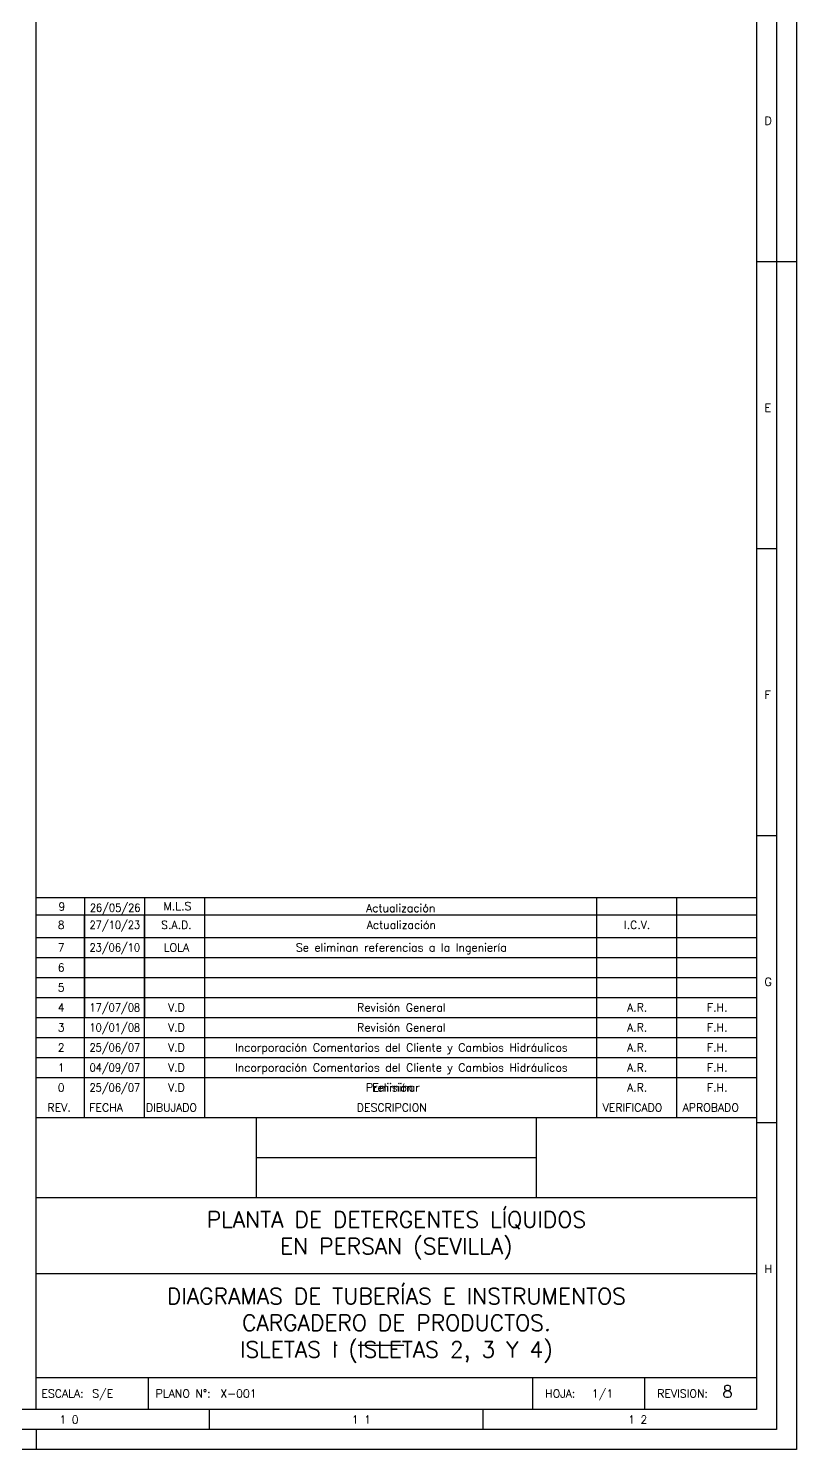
# Model space of a CAD drawing. Header units: metres. Extents: x 91 to 3133, y 1612 to 2206.
# Drawn here: x 739.8 to 931.8, y 1611.7 to 1966.9 of the extents above; entities that cross this region are included whole.
import ezdxf
from ezdxf.enums import TextEntityAlignment as Align

# ---------------------------------------------------------------- set-up
doc = ezdxf.new("R2010")
doc.units = ezdxf.units.M
for name, color, linetype in [('CAJETIN', 1, 'Continuous'), ('FORMATO', 7, 'Continuous'), ('TUBERIA', 5, 'Continuous')]:
    doc.layers.add(name, color=color, linetype=linetype)
doc.styles.add('PY', font='ROMANS.shx')

# ---------------------------------------------------------------- blocks, each defined once
blk = doc.blocks.new('MARCO-A1')
at = {"layer": 'FORMATO', "color": 5}
for p, q in [((831, 297), (836, 297)), ((831, 225.25), (836, 225.25)), ((831, 153.5), (836, 153.5)), ((831, 81.75), (836, 81.75)), ((694.17, 10), (694.17, 5)), ((762.58, 10), (762.58, 5))]:
    blk.add_line(p, q, dxfattribs=at)
at = {"layer": 'FORMATO', "color": 1, "linetype": 'Continuous'}
for p, q in [((836, 297), (841, 297)), ((651, 5), (651, 0))]:
    blk.add_line(p, q, dxfattribs=at)
at = {"layer": 'FORMATO', "color": 1}
blk.add_lwpolyline([(0, 594), (841, 594), (841, 0), (0, 0)], close=True, dxfattribs=at)
at = {"layer": 'FORMATO', "color": 5}
blk.add_lwpolyline([(5, 589), (836, 589), (836, 5), (5, 5)], close=True, dxfattribs=at)
at = {"layer": 'FORMATO', "color": 8, "linetype": 'Continuous'}
blk.add_lwpolyline([(10, 584), (831, 584), (831, 10), (10, 10)], close=True, dxfattribs=at)
at = {"layer": 'FORMATO', "color": 1, "style": 'PY'}
for s, p in [('D', (833, 331.17)), ('E', (833, 259.42)), ('F', (833, 187.67)), ('G', (833, 115.92)), ('H', (833, 44.17)), ('1 0', (656.77, 6.5)), ('1 1', (729.83, 6.5)), ('1 2', (798.88, 6.5))]:
    blk.add_text(s, height=2, dxfattribs=at).set_placement(p)

msp = doc.modelspace()

# ---------------------------------------------------------------- linework, layer by layer
at = {"layer": 'CAJETIN', "color": 8, "linetype": 'Continuous'}
for p, q in [((741.77, 1621.7), (741.77, 2195.7)), ((741.77, 1646.83), (741.77, 1732.15)), ((741.77, 1694.7), (921.77, 1694.7)), ((796.77, 1674.7), (796.77, 1694.7)), ((866.77, 1674.7), (866.77, 1694.7)), ((796.77, 1684.7), (866.77, 1684.7)), ((741.77, 1674.7), (921.77, 1674.7)), ((741.77, 1655.7), (921.77, 1655.7)), ((741.77, 1629.7), (921.77, 1629.7)), ((769.77, 1629.7), (769.77, 1621.7))]:
    msp.add_line(p, q, dxfattribs=at)
at = {"layer": 'CAJETIN', "color": 1}
for p, q in [((741.79, 1749.69), (921.79, 1749.69)), ((753.78, 1749.81), (753.78, 1719.82)), ((768.81, 1749.69), (768.81, 1719.82)), ((783.78, 1749.57), (783.78, 1719.82)), ((881.77, 1749.57), (881.77, 1719.82)), ((901.77, 1749.81), (901.77, 1719.82)), ((741.77, 1745.34), (921.77, 1745.34)), ((753.77, 1745.34), (753.77, 1720.34)), ((768.77, 1745.34), (768.77, 1720.34)), ((783.77, 1745.34), (783.77, 1720.34)), ((881.77, 1745.34), (881.77, 1720.34)), ((901.77, 1745.34), (901.77, 1720.34)), ((741.77, 1739.7), (921.77, 1739.7)), ((753.77, 1739.7), (753.77, 1714.7)), ((768.77, 1739.7), (768.77, 1714.7)), ((783.77, 1739.7), (783.77, 1714.7)), ((881.77, 1739.7), (881.77, 1714.7)), ((901.77, 1739.7), (901.77, 1714.7)), ((741.77, 1734.7), (921.77, 1734.7)), ((741.77, 1729.7), (921.77, 1729.7)), ((741.77, 1724.7), (921.77, 1724.7)), ((753.77, 1724.7), (753.77, 1699.7)), ((768.77, 1724.7), (768.77, 1699.7)), ((783.77, 1724.7), (783.77, 1699.7)), ((881.77, 1724.7), (881.77, 1699.7)), ((901.77, 1724.7), (901.77, 1699.7)), ((741.77, 1719.7), (921.77, 1719.7)), ((741.77, 1714.7), (921.77, 1714.7)), ((741.77, 1709.7), (921.77, 1709.7)), ((741.77, 1704.7), (921.77, 1704.7)), ((741.77, 1704.7), (921.77, 1704.7))]:
    msp.add_line(p, q, dxfattribs=at)
at = {"layer": 'CAJETIN', "color": 5}
for p, q in [((753.77, 1699.7), (753.77, 1694.7)), ((768.77, 1699.7), (768.77, 1694.7)), ((783.77, 1699.7), (783.77, 1694.7)), ((881.77, 1699.7), (881.77, 1694.7)), ((901.77, 1699.7), (901.77, 1694.7))]:
    msp.add_line(p, q, dxfattribs=at)
at = {"layer": 'CAJETIN', "color": 8}
for p, q in [((865.77, 1629.7), (865.77, 1621.7)), ((893.77, 1629.7), (893.77, 1621.7))]:
    msp.add_line(p, q, dxfattribs=at)
at = {"layer": 'TUBERIA', "color": 5, "linetype": 'Continuous'}
for p, q in [((816.62, 1637.77), (816.96, 1637.77)), ((822.23, 1637.77), (833.61, 1637.77))]:
    msp.add_line(p, q, dxfattribs=at)

# ---------------------------------------------------------------- block references
msp.add_blockref('MARCO-A1', (90.77, 1611.7))

# ---------------------------------------------------------------- texts
at = {"layer": 'CAJETIN', "color": 1, "style": 'PY'}
for s, p in [('9', (748.13, 1746.43)), ('M.L.S', (777.06, 1746.55)), ('Actualización', (832.85, 1746.07)), ('8', (748, 1741.84)), ('S.A.D.', (776.79, 1741.84)), ('Actualización', (833, 1741.84)), ('I.C.V.', (891.93, 1741.84)), ('7', (748, 1736.2)), ('LOLA', (776.79, 1736.2)), ('Se eliminan referencias a la Ingeniería', (833, 1736.2)), ('6', (748, 1731.2)), ('5', (748, 1726.2)), ('4', (748, 1721.2)), ('V.D', (776.79, 1721.2)), ('Revisión General', (833, 1721.2)), ('A.R.', (891.93, 1721.2)), ('F.H.', (911.93, 1721.2)), ('3', (748, 1716.2)), ('V.D', (776.79, 1716.2)), ('Revisión General', (833, 1716.2)), ('A.R.', (891.93, 1716.2)), ('F.H.', (911.93, 1716.2)), ('2', (748, 1711.2)), ('V.D', (776.79, 1711.2)), ('Incorporación Comentarios del Cliente y Cambios Hidráulicos', (833, 1711.2)), ('A.R.', (891.93, 1711.2)), ('F.H.', (911.93, 1711.2)), ('1', (748, 1706.2)), ('V.D', (776.79, 1706.2)), ('Incorporación Comentarios del Cliente y Cambios Hidráulicos', (833, 1706.2)), ('A.R.', (891.93, 1706.2)), ('F.H.', (911.93, 1706.2)), ('0', (748, 1701.2)), ('V.D', (776.79, 1701.2)), ('Preliminar', (830.86, 1701.23)), ('Emisión', (830.86, 1701.2)), ('A.R.', (891.93, 1701.2)), ('F.H.', (911.93, 1701.2))]:
    msp.add_text(s, height=2, dxfattribs=at).set_placement(p, align=Align.CENTER)
at = {"layer": 'CAJETIN', "color": 1, "style": 'PY', "width": 0.9}
for s, p in [('26/05/26', (761.47, 1746.14)), ('27/10/23', (761.39, 1741.84)), ('23/06/10', (761.39, 1736.2)), ('17/07/08', (761.39, 1721.2)), ('10/01/08', (761.39, 1716.2)), ('25/06/07', (761.39, 1711.2)), ('04/09/07', (761.39, 1706.2)), ('25/06/07', (761.39, 1701.2))]:
    msp.add_text(s, height=2, dxfattribs=at).set_placement(p, align=Align.CENTER)
at = {"layer": 'CAJETIN', "color": 1, "style": 'PY'}
for s, p in [('REV.', (744.56, 1696.2)), ('FECHA', (755.01, 1696.2)), ('DIBUJADO', (769.16, 1696.2)), ('DESCRIPCION', (821.87, 1696.2)), ('VERIFICADO', (883.3, 1696.2)), ('APROBADO', (903.3, 1696.2)), ('S/E', (755.75, 1624.7)), ('1/1', (880.62, 1624.7)), ('ESCALA:', (743.04, 1624.7)), ('PLANO N%%D:', (771.59, 1624.7)), ('X-001', (787.76, 1624.7)), ('HOJA:', (868.94, 1624.7)), ('REVISION:', (896.94, 1624.7))]:
    msp.add_text(s, height=2, dxfattribs=at).set_placement(p)
at = {"layer": 'CAJETIN', "color": 6, "style": 'PY'}
msp.add_text('8', height=3, dxfattribs=at).set_placement((913.24, 1624.7))
at = {"layer": 'CAJETIN', "color": 5, "char_height": 4, "attachment_point": 5, "style": 'PY'}
for s, insert, width in [('PLANTA DE DETERGENTES LÍQUIDOS\\PEN PERSAN (SEVILLA)', (831.77, 1665.2), 175.9153), ('DIAGRAMAS DE TUBERÍAS E INSTRUMENTOS\\PCARGADERO DE PRODUCTOS.\\PISLETAS I (ISLETAS 2, 3 Y 4)', (831.77, 1642.73), 177.4745)]:
    msp.add_mtext(s, dxfattribs=dict(at, insert=insert, width=width))

doc.saveas('drawing.dxf')
